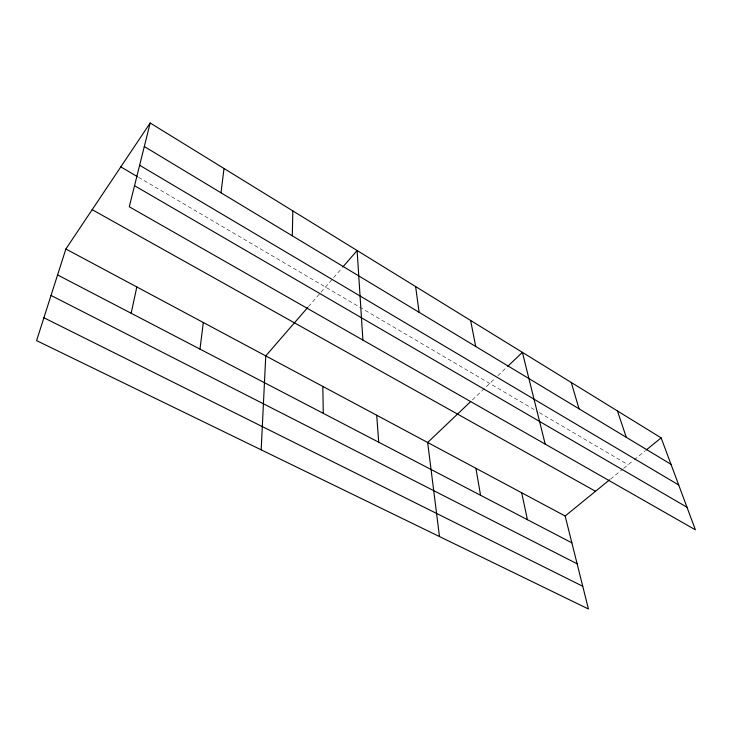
<?xml version="1.0" encoding="UTF-8"?>
<svg xmlns="http://www.w3.org/2000/svg" width="732" height="732" viewBox="0 0 732 732"><rect width="100%" height="100%" fill="white"/><g stroke="black" fill="none" stroke-linecap="round" stroke-linejoin="round"><path stroke-width="0.55" stroke-dasharray="3.66 2.75" d="M308.474 306.644L320.296 293.01M321.037 292.16L342.402 267.509M472.378 399.956L494.603 378.81M497.879 375.699L506.864 367.144M610.497 479.094L622.831 469.047M623.719 468.334L633.336 460.501M634.205 459.788L645.496 450.592M138.54 177.3L537.416 411.494M539.374 412.638L628.12 464.747"/><path stroke-width="1.1" d="M292.297 235.814L292.827 210.898M261.168 449.832L265.762 355.917L307.733 307.495M221 192.791L224.01 168.497M199.973 349.109L203.322 322.519M131.165 313.269L136.82 286.962M150.179 122.994L129.271 206.763L695.4 529.831L661.142 437.864L150.179 122.994L65.862 249.008L36.6 340.618L588.446 609.006L565.15 516.014L65.862 249.008M343.134 266.658L357.125 250.527L362.898 340.087M470.731 401.529L427.662 442.494L439.475 536.547M507.688 366.366L522.401 352.367L545.203 444.123M565.15 516.014L609.619 479.817M646.365 449.887L661.142 437.864M43.902 317.761L582.754 586.268M51.02 295.453L577.118 563.796M57.581 274.93L571.875 542.842M92.186 209.672L595.519 491.291M134.523 185.69L686.991 507.249M120.807 166.887L137.552 176.723M139.629 165.249L678.692 484.987M144.305 146.519L670.979 464.289M617.433 410.927L626.299 437.333M571.262 382.479L579.021 408.804M521.687 492.773L527.415 519.693M470.612 320.451L475.699 346.465M475.919 468.297L480.549 495.271M415.62 286.569L419.097 312.317M376.715 415.245L378.719 442.22M322.83 386.432L323.279 413.342"/></g></svg>
